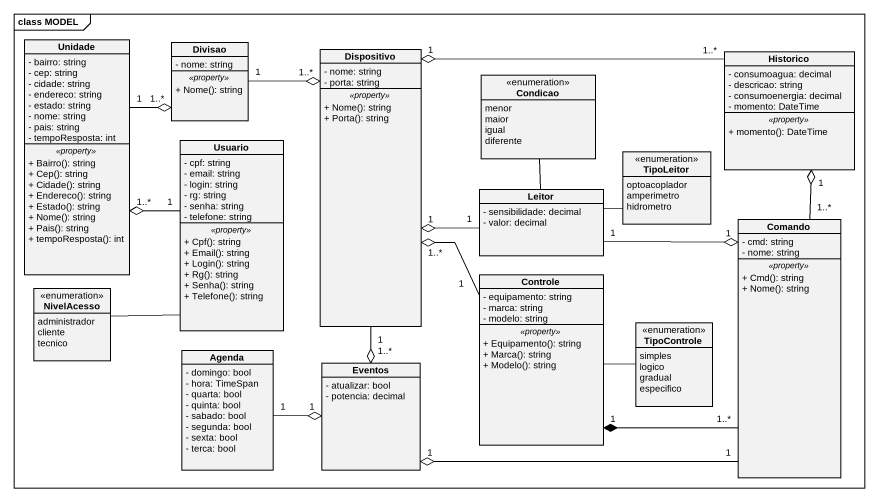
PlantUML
@startuml
mainframe class MODEL
hide circle
hide empty members
skinparam classAttributeIconSize 0
class Unidade {
  - bairro: string
  - cep: string
  - cidade: string
  - endereco: string
  - estado: string
  - nome: string
  - pais: string
  - tempoResposta: int
  .. <<property>> ..
  + Bairro(): string
  + Cep(): string
  + Cidade(): string
  + Endereco(): string
  + Estado(): string
  + Nome(): string
  + Pais(): string
  + tempoResposta(): int
}
class Divisao {
  - nome: string
  .. <<property>> ..
  + Nome(): string
}
class Dispositivo {
  - nome: string
  - porta: string
  .. <<property>> ..
  + Nome(): string
  + Porta(): string
}
enum Condicao {
  menor
  maior
  igual
  diferente
}
class Historico {
  - consumoagua: decimal
  - descricao: string
  - consumoenergia: decimal
  - momento: DateTime
  .. <<property>> ..
  + momento(): DateTime
}
class Usuario {
  - cpf: string
  - email: string
  - login: string
  - rg: string
  - senha: string
  - telefone: string
  .. <<property>> ..
  + Cpf(): string
  + Email(): string
  + Login(): string
  + Rg(): string
  + Senha(): string
  + Telefone(): string
}
enum TipoLeitor {
  optoacoplador
  amperimetro
  hidrometro
}
class Leitor {
  - sensibilidade: decimal
  - valor: decimal
}
class Comando {
  - cmd: string
  - nome: string
  .. <<property>> ..
  + Cmd(): string
  + Nome(): string
}
class Controle {
  - equipamento: string
  - marca: string
  - modelo: string
  .. <<property>> ..
  + Equipamento(): string
  + Marca(): string
  + Modelo(): string
}
enum NivelAcesso {
  administrador
  cliente
  tecnico
}
class Agenda {
  - domingo: bool
  - hora: TimeSpan
  - quarta: bool
  - quinta: bool
  - sabado: bool
  - segunda: bool
  - sexta: bool
  - terca: bool
}
enum TipoControle {
  simples
  logico
  gradual
  especifico
}
class Eventos {
  - atualizar: bool
  - potencia: decimal
}
Unidade "1" -right-o "1..*" Divisao
Divisao "1" --o "1..*" Dispositivo
Dispositivo "1" --o "1..*" Eventos
Condicao -- Leitor
Historico "1..*" -left-o "1" Dispositivo
Usuario "1" -left-o "1..*" Unidade
TipoLeitor -left- Leitor
Leitor "1" -left-o "1" Dispositivo
Leitor "1" -right-o "1" Comando
Comando "1..*" -up-o "1" Historico
Comando "1..*" -left-* "1" Controle
Comando "1" -left-o "1" Eventos
Controle "1" -up-o "1..*" Dispositivo
NivelAcesso -right- Usuario
Agenda "1" -right-o "1" Eventos
TipoControle -left- Controle
@enduml
